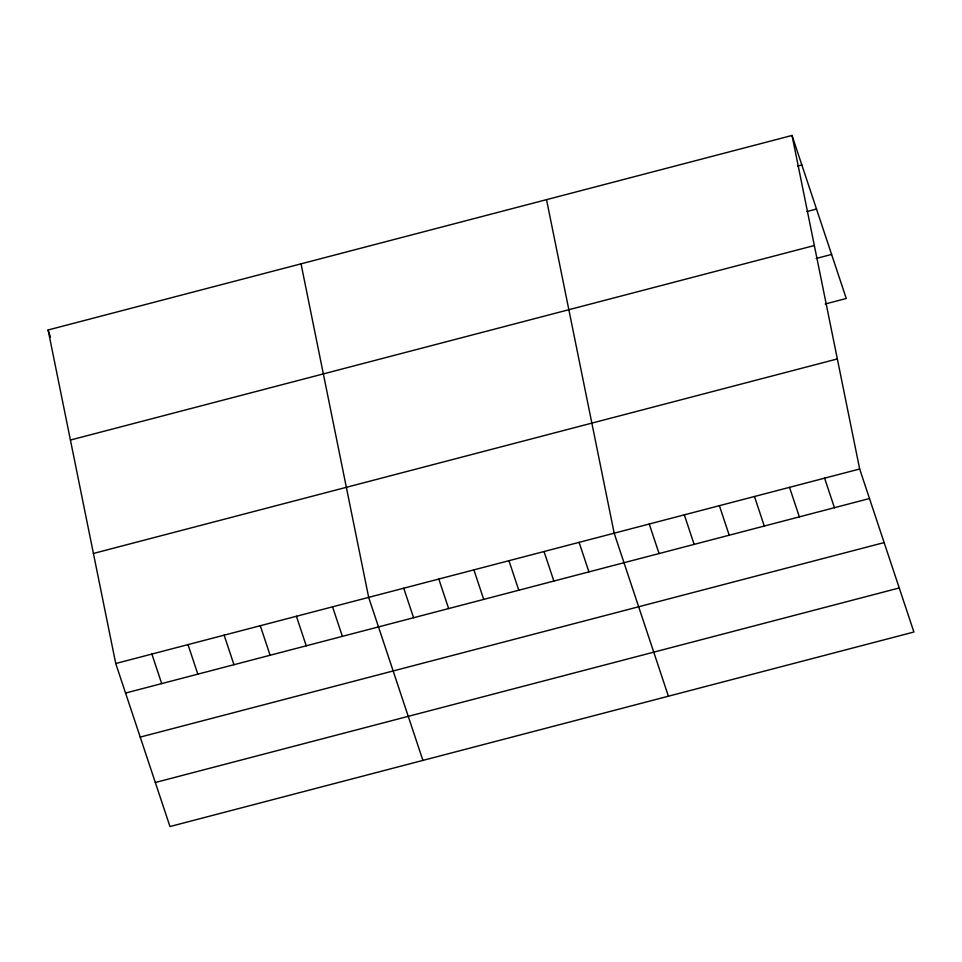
<?xml version="1.0" encoding="UTF-8"?>
<svg xmlns="http://www.w3.org/2000/svg" width="962" height="962" viewBox="0 0 962 962"><rect width="100%" height="100%" fill="white"/><g stroke="black" fill="none" stroke-linecap="round" stroke-linejoin="round"><path stroke-width="1.44" d="M792.027 135.462L859.667 468.999L913.9 632.022L169.973 826.538L115.741 663.515L48.1 329.978L792.027 135.462L846.259 298.485L825.216 303.992M797.642 166.101L801.851 164.995M806.685 211.616L816.51 209.055M70.418 440.043L814.345 245.526M816.173 258.465L831.601 254.437M93.422 553.451L837.349 358.934M115.741 663.515L859.667 468.999M125.565 693.049L869.492 498.532M140.224 737.096L884.15 542.58M155.327 782.491L899.242 587.962M824.602 478.162L834.427 507.708M789.525 487.337L799.35 516.871M754.461 496.5L764.285 526.046M719.384 505.675L729.208 535.209M684.319 514.85L694.143 544.384M649.242 524.013L659.066 553.547M668.41 696.211L614.177 533.188L546.524 199.651M579.1 542.352L588.924 571.897M544.035 551.527L553.859 581.06M508.958 560.702L518.783 590.235M473.893 569.865L483.718 599.398M438.816 579.04L448.641 608.573M403.751 588.203L413.576 617.748M422.907 760.401L368.674 597.378L301.034 263.841M332.551 606.83L342.376 636.363M296.416 616.269L306.241 645.815M260.281 625.721L270.106 655.254M224.146 635.173L233.97 664.706M188.011 644.612L197.835 674.158M48.1 329.978L50.445 337.013M151.876 654.064L161.7 683.597"/></g></svg>
